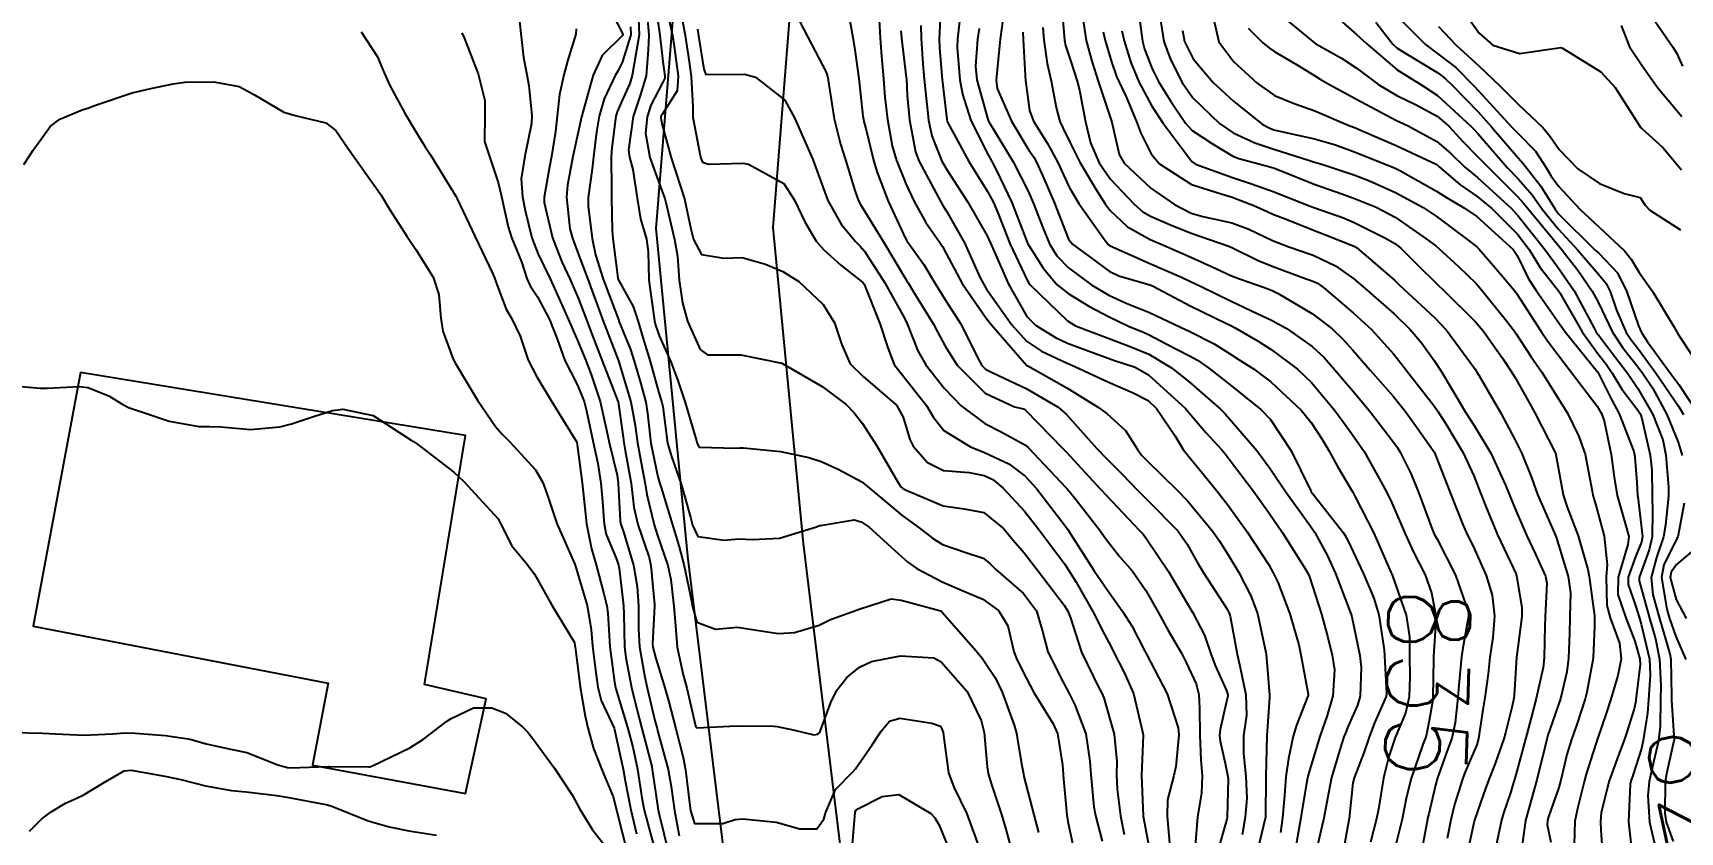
# Model space of a CAD drawing. Header units: metres. Extents: x 307586 to 320046, y 7427249 to 7434250.
# Drawn here: x 319508.8 to 319589.6, y 7427714 to 7427753.2 of the extents above; entities that cross this region are included whole.
import ezdxf
from ezdxf.enums import TextEntityAlignment as Align

# ---------------------------------------------------------------- set-up
doc = ezdxf.new("R2010")
doc.units = ezdxf.units.M
doc.header["$MEASUREMENT"] = 0
for name, color, linetype in [('Cotas', 45, 'Continuous'), ('Curvas de Nivel 1m', 11, 'Continuous'), ('Curvas de Nivel 5m', 15, 'Continuous'), ('Edificações', 30, 'Continuous'), ('Vias Secundárias', 230, 'Continuous')]:
    doc.layers.add(name, color=color, linetype=linetype)
doc.styles.add('Style-STANDARD', font='STANDARD.shx')

msp = doc.modelspace()

# ---------------------------------------------------------------- linework, layer by layer
at = {"layer": 'Curvas de Nivel 1m', "flags": 128}
for points, elevation in [([(319536.696, 7427755.14), (319537.694, 7427753.193), (319537.709, 7427753.145), (319537.71, 7427753.13), (319537.693, 7427753.093), (319536.703, 7427752.119), (319536.255, 7427751.144), (319536.12, 7427750.683), (319535.694, 7427749.149), (319535.687, 7427749.105), (319535.64, 7427748.877), (319535.327, 7427747.452), (319535.266, 7427747.154), (319535.002, 7427745.756), (319534.957, 7427745.156), (319535.116, 7427743.617), (319535.236, 7427743.153), (319535.56, 7427742.297), (319535.991, 7427741.146), (319536.251, 7427740.427), (319536.728, 7427739.138), (319537.503, 7427737.13), (319538.112, 7427735.12), (319538.318, 7427733.973), (319538.426, 7427733.115), (319538.665, 7427731.881), (319538.807, 7427731.109), (319538.89, 7427730.577), (319539.245, 7427729.102), (319539.398, 7427728.623), (319539.914, 7427727.095), (319540.061, 7427726.405), (319540.21, 7427725.091), (319540.296, 7427724.138), (319540.383, 7427723.09), (319540.669, 7427721.73), (319540.845, 7427721.085), (319541.284, 7427719.233), (319541.338, 7427719.134), (319543.285, 7427719.238), (319545.097, 7427719.22), (319545.285, 7427719.196), (319546.124, 7427719.017), (319547.08, 7427718.802), (319547.281, 7427718.82), (319547.37, 7427718.911), (319547.414, 7427718.999), (319547.913, 7427720.385), (319548.209, 7427720.991), (319548.697, 7427721.609), (319549.324, 7427722.112), (319549.912, 7427722.389), (319551.33, 7427722.668), (319552.966, 7427722.573), (319553.327, 7427722.371), (319554.596, 7427720.917), (319555.292, 7427719.502), (319555.427, 7427718.908), (319555.586, 7427717.225), (319555.636, 7427716.904), (319555.792, 7427716.365), (319556.282, 7427714.894), (319556.499, 7427714.164), (319556.843, 7427712.886)], 852), ([(319539.296, 7427754.693), (319539.533, 7427753.102), (319539.55, 7427752.96), (319539.68, 7427751.81), (319539.776, 7427751.099), (319539.769, 7427751.002), (319539.668, 7427750.797), (319539.092, 7427749.668), (319538.902, 7427749.111), (319538.827, 7427748.304), (319539.044, 7427747.109), (319539.6, 7427745.573), (319539.778, 7427745.098), (319539.845, 7427744.843), (319540.242, 7427743.093), (319540.389, 7427742.267), (319540.482, 7427741.091), (319540.641, 7427739.985), (319540.882, 7427739.086), (319541.509, 7427737.689), (319541.87, 7427737.438), (319543.507, 7427737.439), (319545.503, 7427737.03), (319547.486, 7427735.883), (319548.668, 7427734.992), (319549.062, 7427734.579), (319549.464, 7427734.06), (319550.169, 7427732.973), (319551.183, 7427731.215), (319551.352, 7427730.961), (319551.432, 7427730.884), (319551.601, 7427730.786), (319553.419, 7427730.032), (319554.457, 7427729.88), (319555.415, 7427729.692), (319556.397, 7427728.895), (319556.859, 7427728.35), (319557.391, 7427727.715), (319558.055, 7427726.873), (319559.357, 7427725.151), (319559.539, 7427724.858), (319559.669, 7427724.537), (319560.2, 7427722.851), (319561.053, 7427721.105), (319561.207, 7427720.841), (319561.309, 7427720.603), (319561.811, 7427718.832), (319561.931, 7427717.492), (319561.922, 7427716.83), (319561.955, 7427716.127), (319562.117, 7427714.827), (319562.303, 7427713.903)], 848), ([(319539.704, 7427755.109), (319540.143, 7427753.095), (319540.231, 7427752.551), (319540.419, 7427751.093), (319540.37, 7427750.385), (319539.645, 7427749.226), (319539.597, 7427749.148), (319539.581, 7427749.101), (319539.576, 7427749.035), (319539.639, 7427748.719), (319540.079, 7427747.095), (319540.311, 7427746.395), (319540.741, 7427745.089), (319541.055, 7427743.608), (319541.171, 7427743.084), (319541.566, 7427742.354), (319542.671, 7427742.17), (319543.564, 7427742.2), (319544.713, 7427741.886), (319545.558, 7427741.526), (319546.337, 7427741.022), (319547.536, 7427739.893), (319548.1, 7427739.001), (319548.445, 7427737.929), (319548.861, 7427736.99), (319549.494, 7427736.362), (319551.128, 7427734.963), (319551.467, 7427734.368), (319551.787, 7427733.286), (319551.946, 7427732.953), (319552.651, 7427732.147), (319553.441, 7427731.759), (319554.696, 7427731.662), (319555.439, 7427731.517), (319555.852, 7427731.318), (319556.371, 7427730.896), (319557.416, 7427729.76), (319558.119, 7427728.873), (319559.386, 7427727.159), (319559.589, 7427726.858), (319559.949, 7427726.28), (319560.769, 7427724.846), (319561.342, 7427723.72), (319561.639, 7427723.138), (319561.798, 7427722.833), (319562.321, 7427721.823), (319562.749, 7427720.818), (319563.212, 7427718.883), (319563.226, 7427718.811), (319563.23, 7427718.758), (319563.143, 7427716.812), (319563.233, 7427714.81), (319563.613, 7427712.806)], 847), ([(319545.776, 7427754.966), (319546.793, 7427753.019), (319547.676, 7427751.29), (319547.749, 7427751.084), (319547.763, 7427751.009), (319547.776, 7427750.904), (319548.079, 7427749.003), (319548.395, 7427747.763), (319548.625, 7427746.995), (319549.09, 7427745.498), (319549.262, 7427744.985), (319549.378, 7427744.771), (319549.588, 7427744.457), (319550.489, 7427742.971), (319551.555, 7427741.191), (319551.643, 7427741.048), (319551.702, 7427740.958), (319551.973, 7427740.527), (319552.95, 7427738.939), (319553.15, 7427738.566), (319553.512, 7427737.859), (319554.105, 7427736.924), (319555.483, 7427735.551), (319556.921, 7427734.888), (319557.365, 7427734.775), (319557.471, 7427734.709), (319559.28, 7427732.862), (319559.451, 7427732.681), (319561.132, 7427730.843), (319561.428, 7427730.525), (319563.058, 7427728.815), (319563.225, 7427728.636), (319563.399, 7427728.415), (319564.471, 7427726.799), (319565.361, 7427725.309), (319565.673, 7427724.785), (319566.24, 7427723.675), (319566.549, 7427722.772), (319566.76, 7427722.201), (319567.315, 7427720.964), (319567.382, 7427720.759), (319567.384, 7427720.687), (319567.307, 7427720.361), (319566.999, 7427719.053), (319566.98, 7427718.765), (319567.008, 7427718.492), (319567.269, 7427717.324), (319567.382, 7427716.759), (319567.391, 7427716.629), (319567.345, 7427714.759), (319567.329, 7427714.662), (319567.228, 7427714.315), (319566.795, 7427712.766)], 844), ([(319550.248, 7427754.434), (319550.328, 7427752.974), (319550.386, 7427752.273), (319550.503, 7427750.972), (319550.566, 7427750.065), (319550.685, 7427748.97), (319550.923, 7427747.674), (319551.126, 7427746.965), (319551.605, 7427745.787), (319551.999, 7427744.954), (319552.566, 7427743.929), (319553.261, 7427742.935), (319553.386, 7427742.747), (319553.568, 7427742.393), (319554.346, 7427740.922), (319555.528, 7427739.228), (319555.79, 7427738.907), (319557.503, 7427736.927), (319557.524, 7427736.911), (319557.566, 7427736.889), (319559.487, 7427735.816), (319561.037, 7427734.844), (319561.47, 7427734.536), (319562.356, 7427733.721), (319562.928, 7427732.818), (319563.152, 7427732.517), (319563.447, 7427732.22), (319564.902, 7427730.795), (319565.425, 7427730.256), (319566.643, 7427728.771), (319566.954, 7427728.322), (319567.392, 7427727.623), (319567.914, 7427726.755), (319568.509, 7427725.606), (319568.838, 7427724.745), (319569.248, 7427722.827), (319569.257, 7427722.741), (319569.325, 7427721.973), (319569.421, 7427720.739), (319569.418, 7427720.632), (319569.295, 7427718.74), (319569.276, 7427718.073), (319569.242, 7427716.762), (319569.244, 7427716.74), (319569.223, 7427714.75), (319568.836, 7427713.125)], 842), ([(319553.311, 7427754.538), (319553.23, 7427752.937), (319553.234, 7427752.482), (319553.367, 7427750.935), (319553.6, 7427748.974), (319553.607, 7427748.931), (319553.613, 7427748.901), (319553.642, 7427748.835), (319554.676, 7427746.919), (319555.601, 7427745.442), (319555.892, 7427744.907), (319556.098, 7427744.394), (319556.699, 7427742.899), (319557.555, 7427741.061), (319557.618, 7427740.953), (319557.674, 7427740.888), (319559.526, 7427739.095), (319559.907, 7427738.856), (319561.517, 7427738.244), (319562.548, 7427737.859), (319563.509, 7427737.458), (319564.62, 7427736.799), (319565.493, 7427736.101), (319567.017, 7427734.767), (319567.248, 7427734.541), (319567.468, 7427734.294), (319568.798, 7427732.747), (319569.444, 7427731.879), (319570.216, 7427730.732), (319571.408, 7427729.083), (319571.656, 7427728.716), (319572.264, 7427727.579), (319572.658, 7427726.701), (319573.356, 7427724.911), (319573.427, 7427724.689), (319573.458, 7427724.582), (319573.852, 7427722.685), (319573.915, 7427722.097), (319573.864, 7427720.684), (319573.744, 7427720.248), (319573.291, 7427719.224), (319573.129, 7427718.849), (319573.072, 7427718.693), (319572.974, 7427718.389), (319572.473, 7427716.702), (319572.276, 7427715.676), (319572.096, 7427714.707), (319571.749, 7427713.243)], 839), ([(319554.287, 7427754.344), (319554.125, 7427752.926), (319554.108, 7427752.507), (319554.237, 7427750.924), (319554.362, 7427750.223), (319554.771, 7427748.919), (319555.626, 7427747.239), (319555.814, 7427746.908), (319556.044, 7427746.479), (319556.787, 7427744.898), (319557.558, 7427742.905), (319557.565, 7427742.89), (319557.573, 7427742.872), (319558.344, 7427741.661), (319559.02, 7427740.868), (319559.547, 7427740.432), (319560.572, 7427739.815), (319561.53, 7427739.31), (319562.54, 7427738.825), (319563.243, 7427738.537), (319563.519, 7427738.408), (319564.353, 7427737.963), (319565.509, 7427737.378), (319565.893, 7427737.173), (319566.45, 7427736.776), (319567.491, 7427735.957), (319568.995, 7427734.745), (319569.468, 7427734.254), (319570.489, 7427732.73), (319571.434, 7427730.797), (319571.459, 7427730.746), (319571.472, 7427730.719), (319571.621, 7427730.526), (319573.055, 7427728.695), (319573.188, 7427728.481), (319573.397, 7427728.052), (319574.035, 7427726.683), (319574.549, 7427725.494), (319574.795, 7427724.676), (319575.041, 7427722.967), (319575.069, 7427722.673), (319575.171, 7427720.815), (319575.146, 7427720.672), (319574.579, 7427719.391), (319574.306, 7427718.68), (319574.046, 7427717.911), (319573.57, 7427716.687), (319573.509, 7427716.438), (319573.332, 7427714.689), (319573.319, 7427714.602), (319573.228, 7427714.174), (319572.968, 7427712.694)], 838), ([(319559.236, 7427754.395), (319559.376, 7427752.865), (319559.424, 7427752.598), (319559.682, 7427751.813), (319559.994, 7427750.857), (319560.116, 7427750.405), (319560.402, 7427748.852), (319560.655, 7427747.827), (319561.076, 7427746.845), (319561.611, 7427746.067), (319562.785, 7427744.822), (319563.215, 7427744.441), (319563.587, 7427744.227), (319564.577, 7427743.806), (319565.579, 7427743.399), (319567.379, 7427742.772), (319567.572, 7427742.691), (319568.871, 7427742.056), (319569.563, 7427741.774), (319571.052, 7427741.231), (319571.556, 7427741.046), (319571.778, 7427740.939), (319572.083, 7427740.712), (319573.535, 7427739.491), (319574.424, 7427738.681), (319575.511, 7427737.483), (319575.868, 7427737.026), (319576.142, 7427736.66), (319577.477, 7427734.944), (319577.695, 7427734.638), (319578.109, 7427733.991), (319578.919, 7427732.625), (319579.442, 7427731.502), (319579.794, 7427730.616), (319580.037, 7427730.001), (319580.609, 7427728.608), (319581.386, 7427726.945), (319581.499, 7427726.713), (319581.541, 7427726.598), (319581.801, 7427725.035), (319581.797, 7427724.593), (319581.566, 7427722.827), (319581.546, 7427722.597), (319581.432, 7427720.716), (319581.413, 7427720.598), (319581.392, 7427720.519), (319581.306, 7427720.141), (319580.999, 7427718.891), (319580.919, 7427718.604), (319580.49, 7427717.388), (319580.183, 7427716.611), (319579.929, 7427715.937), (319579.483, 7427714.617), (319579.43, 7427714.419), (319579.221, 7427713.418)], 833), ([(319560.198, 7427754.365), (319560.437, 7427752.853), (319560.705, 7427751.827), (319561.026, 7427750.846), (319561.645, 7427748.996), (319561.689, 7427748.839), (319562.054, 7427747.26), (319562.3, 7427746.83), (319563.605, 7427745.613), (319564.76, 7427744.798), (319565.589, 7427744.387), (319566.158, 7427744.214), (319567.584, 7427743.905), (319568.412, 7427743.588), (319569.576, 7427743.035), (319570.372, 7427742.732), (319571.569, 7427742.312), (319572.657, 7427741.796), (319573.558, 7427741.152), (319574.109, 7427740.684), (319575.535, 7427739.448), (319576.344, 7427738.658), (319576.879, 7427738.013), (319577.508, 7427737.146), (319577.846, 7427736.637), (319578.347, 7427735.775), (319579.041, 7427734.624), (319579.466, 7427733.971), (319580.277, 7427732.612), (319581, 7427731.042), (319581.174, 7427730.603), (319581.424, 7427729.988), (319582.035, 7427728.591), (319582.473, 7427727.663), (319582.968, 7427726.576), (319583.03, 7427726.228), (319582.945, 7427724.576), (319582.923, 7427724.143), (319582.898, 7427722.577), (319582.852, 7427722.101), (319582.511, 7427720.582), (319582.258, 7427719.626), (319581.988, 7427718.589), (319581.503, 7427716.834), (319581.44, 7427716.597), (319581.399, 7427716.46), (319581.254, 7427715.996), (319580.895, 7427714.947), (319580.795, 7427714.604), (319580.519, 7427713.308)], 832), ([(319563.962, 7427754.556), (319564.246, 7427752.804), (319564.564, 7427751.921), (319565.138, 7427750.795), (319565.662, 7427750.043), (319566.976, 7427748.777), (319567.638, 7427748.325), (319568.71, 7427747.83), (319569.631, 7427747.518), (319571.389, 7427746.958), (319571.625, 7427746.888), (319571.759, 7427746.852), (319572.189, 7427746.712), (319573.616, 7427746.237), (319574.324, 7427745.971), (319575.604, 7427745.399), (319576.965, 7427744.656), (319577.597, 7427744.236), (319579.099, 7427743.108), (319579.575, 7427742.745), (319579.705, 7427742.619), (319580.627, 7427741.544), (319581.422, 7427740.601), (319581.55, 7427740.425), (319582.744, 7427738.582), (319583.058, 7427738.117), (319583.512, 7427737.507), (319584.243, 7427736.563), (319585.487, 7427734.909), (319585.627, 7427734.69), (319585.701, 7427734.547), (319585.833, 7427734.189), (319586.187, 7427732.539), (319586.332, 7427731.427), (319586.479, 7427730.534), (319586.901, 7427729.037), (319587.05, 7427728.525), (319586.997, 7427728.124), (319586.531, 7427726.533), (319586.516, 7427725.674), (319586.908, 7427724.527), (319587.346, 7427723.392), (319587.582, 7427722.518), (319587.6, 7427722.248), (319587.396, 7427720.519), (319587.388, 7427720.444), (319587.306, 7427720.07), (319586.932, 7427718.881), (319586.811, 7427718.527), (319586.537, 7427717.792), (319586.088, 7427716.538), (319585.694, 7427714.99), (319585.659, 7427714.544), (319585.681, 7427714.098), (319585.796, 7427712.541)], 828), ([(319578.702, 7427754.635), (319579.702, 7427753.203), (319580.375, 7427752.613), (319581.689, 7427752.208), (319583.608, 7427752.487), (319583.692, 7427752.503), (319583.795, 7427752.465), (319585.68, 7427751.305), (319586.382, 7427750.543), (319587.644, 7427748.571), (319587.677, 7427748.529), (319588.713, 7427747.594), (319589.623, 7427746.5)], 819), ([(319532.618, 7427754.102), (319532.717, 7427753.185), (319532.847, 7427752.01), (319533.003, 7427751.18), (319533.102, 7427750.623), (319533.257, 7427749.176), (319533.233, 7427748.77), (319532.899, 7427747.181), (319532.727, 7427746.062), (319532.792, 7427745.182), (319532.919, 7427744.513), (319533.243, 7427743.175), (319533.561, 7427742.373), (319534.149, 7427741.164), (319534.658, 7427740.033), (319535.05, 7427739.155), (319535.512, 7427738.1), (319535.904, 7427737.146), (319536.162, 7427736.474), (319536.596, 7427735.139), (319536.921, 7427733.672), (319537.037, 7427733.134), (319537.429, 7427731.536), (319537.49, 7427731.129), (319537.58, 7427729.293), (319537.611, 7427729.118), (319537.721, 7427728.795), (319538.234, 7427727.111), (319538.414, 7427726.063), (319538.473, 7427725.109), (319538.474, 7427723.976), (319538.527, 7427723.108), (319538.794, 7427721.622), (319538.909, 7427721.104), (319539.287, 7427719.496), (319539.393, 7427719.099), (319539.435, 7427718.945), (319539.931, 7427717.093), (319540.078, 7427716.264), (319540.241, 7427715.09), (319540.469, 7427713.838)], 854), ([(319538.887, 7427754.295), (319538.989, 7427753.111), (319538.957, 7427752.382), (319538.851, 7427751.112), (319538.578, 7427750.198), (319538.22, 7427749.121), (319537.994, 7427747.492), (319538.039, 7427747.124), (319538.206, 7427746.529), (319538.419, 7427745.118), (319538.571, 7427744.104), (319538.868, 7427743.111), (319538.96, 7427742.505), (319538.982, 7427741.109), (319539.05, 7427740.612), (319539.262, 7427739.104), (319539.309, 7427738.892), (319539.515, 7427738.334), (319540.063, 7427737.094), (319540.412, 7427736.168), (319540.772, 7427735.087), (319541.327, 7427733.209), (319541.359, 7427733.081), (319541.45, 7427732.899), (319543.253, 7427732.856), (319543.451, 7427732.868), (319543.633, 7427732.867), (319545.45, 7427732.689), (319546.827, 7427732.396), (319547.445, 7427732.194), (319548.271, 7427731.821), (319549.435, 7427731.204), (319549.719, 7427730.977), (319551.412, 7427729.552), (319552.24, 7427728.947), (319552.903, 7427728.442), (319553.395, 7427728.123), (319554.581, 7427727.728), (319555.388, 7427727.462), (319555.689, 7427727.208), (319556.005, 7427726.901), (319557.366, 7427725.733), (319557.998, 7427724.874), (319558.285, 7427723.929), (319558.553, 7427722.868), (319559.318, 7427721.338), (319559.591, 7427720.857), (319559.885, 7427720.273), (319560.418, 7427718.849), (319560.613, 7427717.503), (319560.657, 7427716.846), (319560.816, 7427715.268), (319560.89, 7427714.843), (319561.22, 7427713.574)], 849), ([(319540.56, 7427754.235), (319540.772, 7427753.089), (319540.962, 7427751.806), (319541.056, 7427751.086), (319541.148, 7427749.587), (319541.148, 7427749.085), (319541.499, 7427747.207), (319541.535, 7427747.081), (319541.62, 7427746.879), (319541.906, 7427746.788), (319543.62, 7427746.833), (319543.876, 7427746.79), (319545.605, 7427745.84), (319546.125, 7427745.025), (319546.642, 7427743.959), (319547.196, 7427743.014), (319547.569, 7427742.575), (319548.398, 7427741.834), (319549.488, 7427740.981), (319549.552, 7427740.889), (319550.314, 7427738.972), (319550.704, 7427737.775), (319551.019, 7427736.965), (319551.494, 7427736.35), (319552.599, 7427734.943), (319552.927, 7427734.398), (319553.461, 7427733.713), (319554.758, 7427732.917), (319555.45, 7427732.643), (319556.637, 7427732.084), (319557.439, 7427731.477), (319557.993, 7427730.874), (319559.406, 7427729.038), (319559.53, 7427728.859), (319559.78, 7427728.475), (319560.832, 7427726.846), (319561.371, 7427726.051), (319562.241, 7427724.827), (319562.667, 7427724.141), (319563.333, 7427722.868), (319563.354, 7427722.831), (319563.367, 7427722.81), (319563.415, 7427722.726), (319564.407, 7427720.799), (319564.945, 7427719.137), (319564.972, 7427718.793), (319564.824, 7427717.238), (319564.727, 7427716.795), (319564.431, 7427715.612), (319564.4, 7427714.798), (319564.527, 7427713.489)], 846), ([(319548.792, 7427754.082), (319548.987, 7427752.991), (319549.085, 7427752.387), (319549.294, 7427750.986), (319549.488, 7427749.14), (319549.515, 7427748.982), (319549.538, 7427748.877), (319549.638, 7427748.474), (319550.001, 7427746.976), (319550.174, 7427746.415), (319550.731, 7427744.969), (319551.575, 7427743.141), (319551.639, 7427743.024), (319551.683, 7427742.958), (319552.474, 7427741.858), (319553.025, 7427740.938), (319553.541, 7427740.115), (319554.297, 7427738.922), (319555.086, 7427737.336), (319555.316, 7427736.912), (319555.5, 7427736.722), (319555.853, 7427736.55), (319557.486, 7427735.787), (319559.055, 7427734.864), (319559.469, 7427734.512), (319560.961, 7427732.845), (319561.448, 7427732.334), (319562.197, 7427731.585), (319562.928, 7427730.818), (319563.425, 7427730.313), (319564.927, 7427728.795), (319565.396, 7427728.143), (319565.871, 7427727.266), (319566.168, 7427726.778), (319567.356, 7427724.959), (319567.455, 7427724.759), (319567.498, 7427724.612), (319567.835, 7427722.755), (319567.979, 7427722.101), (319568.272, 7427720.75), (319568.295, 7427719.753), (319568.153, 7427718.751), (319568.144, 7427717.882), (319568.259, 7427716.75), (319568.307, 7427715.689), (319568.239, 7427714.75), (319568.078, 7427713.898)], 843), ([(319556.392, 7427754.217), (319556.22, 7427752.905), (319556.165, 7427752.429), (319556.013, 7427750.907), (319556.073, 7427750.5), (319556.775, 7427748.899), (319557.629, 7427747.477), (319557.867, 7427747.128), (319557.998, 7427746.884), (319558.306, 7427746.186), (319558.875, 7427744.871), (319559.078, 7427744.358), (319559.575, 7427743.107), (319559.76, 7427742.858), (319561.56, 7427741.541), (319562.036, 7427741.312), (319563.553, 7427740.862), (319563.69, 7427740.809), (319565.539, 7427739.841), (319567.342, 7427738.956), (319567.524, 7427738.869), (319567.716, 7427738.767), (319568.87, 7427738.1), (319569.512, 7427737.687), (319570.796, 7427736.727), (319571.493, 7427736.069), (319572.635, 7427734.703), (319572.989, 7427734.218), (319573.462, 7427733.558), (319574.064, 7427732.684), (319574.89, 7427731.224), (319575.18, 7427730.673), (319575.425, 7427730.172), (319576.075, 7427728.66), (319576.493, 7427727.752), (319577.055, 7427726.645), (319577.37, 7427725.758), (319577.582, 7427724.638), (319577.589, 7427724.399), (319577.466, 7427722.639), (319577.464, 7427722.507), (319577.441, 7427720.639), (319577.434, 7427720.516), (319577.3, 7427719.755), (319577.117, 7427718.811), (319577.069, 7427718.643), (319576.95, 7427718.315), (319576.379, 7427716.653), (319576.149, 7427715.757), (319575.924, 7427714.66), (319575.503, 7427712.953)], 836), ([(319563.017, 7427754.132), (319563.201, 7427752.817), (319563.301, 7427752.428), (319563.679, 7427751.46), (319564.004, 7427750.807), (319564.569, 7427749.892), (319565.31, 7427748.793), (319565.639, 7427748.433), (319566.637, 7427747.775), (319567.627, 7427747.179), (319567.916, 7427747.056), (319569.082, 7427746.748), (319569.621, 7427746.595), (319569.842, 7427746.515), (319571.609, 7427745.805), (319572.981, 7427745.321), (319573.599, 7427745.106), (319574.652, 7427744.679), (319575.588, 7427744.176), (319577.116, 7427743.116), (319577.575, 7427742.779), (319577.735, 7427742.648), (319578.696, 7427741.761), (319579.556, 7427740.927), (319579.83, 7427740.617), (319581.043, 7427739.092), (319581.427, 7427738.601), (319581.522, 7427738.463), (319582.252, 7427737.33), (319582.78, 7427736.581), (319583.063, 7427736.141), (319583.492, 7427735.454), (319584.033, 7427734.564), (319584.603, 7427733.422), (319584.904, 7427732.555), (319585.244, 7427730.743), (319585.284, 7427730.551), (319585.426, 7427730.066), (319585.836, 7427728.543), (319585.978, 7427727.13), (319585.935, 7427726.542), (319585.969, 7427725.141), (319586.138, 7427724.538), (319586.589, 7427723.286), (319586.667, 7427722.53), (319586.503, 7427721.71), (319586.172, 7427720.537), (319585.96, 7427719.883), (319585.495, 7427718.547), (319585.276, 7427717.901), (319584.952, 7427716.867), (319584.871, 7427716.554), (319584.551, 7427715.255), (319584.4, 7427714.558), (319584.36, 7427713.42)], 829), ([(319566.711, 7427753.772), (319566.947, 7427752.777), (319567.683, 7427751.795), (319568.221, 7427751.305), (319568.819, 7427750.753), (319569.664, 7427750.145), (319570.632, 7427749.757), (319571.653, 7427749.406), (319573.283, 7427748.695), (319573.545, 7427748.595), (319573.642, 7427748.557), (319573.856, 7427748.472), (319575.633, 7427747.701), (319577.394, 7427746.883), (319577.624, 7427746.761), (319577.686, 7427746.711), (319577.748, 7427746.648), (319578.767, 7427745.786), (319579.609, 7427745.194), (319580.325, 7427744.613), (319581.584, 7427743.346), (319582.159, 7427742.591), (319582.701, 7427741.72), (319583.554, 7427740.631), (319583.599, 7427740.57), (319583.657, 7427740.464), (319584.751, 7427738.558), (319585.512, 7427737.505), (319585.935, 7427736.972), (319586.229, 7427736.539), (319586.712, 7427735.749), (319587.485, 7427734.722), (319587.613, 7427734.519), (319587.693, 7427734.305), (319588.092, 7427732.514), (319588.182, 7427731.776), (319588.198, 7427730.512), (319588.206, 7427729.727), (319588.195, 7427728.512), (319588.041, 7427727.869), (319587.549, 7427726.518), (319587.548, 7427726.352), (319588.063, 7427724.513), (319588.353, 7427723.505), (319588.558, 7427722.508), (319588.612, 7427721.215), (319588.597, 7427720.507), (319588.584, 7427719.216), (319588.506, 7427718.508), (319588.267, 7427717.516), (319588.05, 7427716.512), (319587.973, 7427715.796), (319588.053, 7427714.512), (319588.329, 7427713.406)], 826), ([(319569.709, 7427754.321), (319571.65, 7427752.72), (319571.693, 7427752.69), (319572.963, 7427751.978), (319573.681, 7427751.501), (319574.788, 7427750.679), (319575.665, 7427750.146), (319576.62, 7427749.699), (319577.65, 7427749.132), (319578.214, 7427748.641), (319578.906, 7427747.901), (319579.628, 7427747.159), (319580.166, 7427746.615), (319581.609, 7427745.188), (319581.885, 7427744.875), (319582.104, 7427744.592), (319583.577, 7427742.817), (319583.78, 7427742.568), (319584.544, 7427741.579), (319585.256, 7427740.553), (319585.545, 7427740.016), (319586.247, 7427738.539), (319586.754, 7427737.77), (319587.506, 7427736.83), (319587.737, 7427736.518), (319588.201, 7427735.808), (319588.919, 7427734.506), (319589.463, 7427733.155), (319589.668, 7427732.498)], 824), ([(319572.869, 7427753.867), (319573.697, 7427753.144), (319574.191, 7427752.685), (319575.68, 7427751.408), (319576.901, 7427750.658), (319577.665, 7427750.15), (319579.323, 7427748.625), (319579.481, 7427748.462), (319579.64, 7427748.287), (319581.091, 7427746.605), (319581.617, 7427746.058), (319582.304, 7427745.283), (319582.803, 7427744.582), (319583.589, 7427743.611), (319584.542, 7427742.56), (319585.561, 7427741.39), (319585.936, 7427740.924), (319586.134, 7427740.541), (319586.445, 7427739.63), (319586.923, 7427738.529), (319587.156, 7427738.162), (319587.515, 7427737.708), (319588.395, 7427736.511), (319589.487, 7427734.909), (319589.733, 7427734.498)], 823), ([(319574.636, 7427753.749), (319575.468, 7427752.672), (319575.691, 7427752.469), (319576.189, 7427752.164), (319577.679, 7427751.262), (319578.028, 7427750.996), (319578.398, 7427750.639), (319579.654, 7427749.341), (319580.316, 7427748.613), (319581.628, 7427747.097), (319581.854, 7427746.825), (319582.049, 7427746.594), (319582.739, 7427745.708), (319583.434, 7427744.573), (319583.6, 7427744.349), (319585.421, 7427742.552), (319585.572, 7427742.411), (319586.485, 7427741.459), (319586.957, 7427740.529), (319587.528, 7427738.847), (319587.667, 7427738.519), (319587.965, 7427738.068), (319589.105, 7427736.504), (319589.498, 7427735.981), (319590.477, 7427734.49)], 822), ([(319575.713, 7427754.01), (319577.079, 7427752.656), (319577.688, 7427752.2), (319578.567, 7427751.522), (319579.452, 7427750.623), (319579.669, 7427750.385), (319581.304, 7427748.603), (319581.64, 7427748.274), (319582.467, 7427747.423), (319583.01, 7427746.579), (319583.24, 7427746.197), (319583.614, 7427745.682), (319584.667, 7427744.559), (319585.59, 7427743.693), (319586.828, 7427742.531), (319587.159, 7427742.116), (319587.562, 7427741.464), (319588.223, 7427740.513), (319589.327, 7427738.701), (319589.439, 7427738.501), (319589.522, 7427738.371), (319590.752, 7427736.488)], 821), ([(319586.672, 7427753.577), (319587.087, 7427752.536), (319587.684, 7427751.631), (319588.146, 7427750.991), (319588.472, 7427750.518), (319589.652, 7427749.127)], 818), ([(319588.096, 7427754.145), (319589.227, 7427752.507), (319589.396, 7427752.21), (319589.684, 7427751.586)], 817), ([(319524.877, 7427753.278), (319525.675, 7427752.05), (319526.014, 7427751.266), (319526.281, 7427750.639), (319527.036, 7427749.256), (319527.633, 7427748.262), (319528.019, 7427747.636), (319528.273, 7427747.24), (319529.398, 7427745.421), (319529.519, 7427745.221), (319529.546, 7427745.174), (319529.592, 7427745.079), (319530.469, 7427743.211), (319531.315, 7427741.434), (319531.425, 7427741.201), (319531.54, 7427740.884), (319531.998, 7427739.664), (319532.27, 7427739.189), (319532.68, 7427738.348), (319533.077, 7427737.176), (319533.491, 7427736.355), (319534.215, 7427735.163), (319535.453, 7427733.15), (319535.711, 7427731.147), (319535.882, 7427729.62), (319535.934, 7427729.142), (319536.174, 7427727.922), (319536.399, 7427727.135), (319536.786, 7427725.704), (319536.925, 7427725.126), (319536.979, 7427724.755), (319537.071, 7427723.124), (319537.307, 7427721.38), (319537.351, 7427721.12), (319537.37, 7427721.052), (319537.957, 7427719.113), (319538.201, 7427718.184), (319538.425, 7427717.108), (319538.647, 7427715.701), (319538.762, 7427715.105), (319539.216, 7427713.406)], 856), ([(319535.431, 7427753.417), (319535.401, 7427753.153), (319534.991, 7427751.839), (319534.817, 7427751.158), (319534.614, 7427750.2), (319534.498, 7427749.161), (319534.413, 7427748.384), (319534.212, 7427747.164), (319534.122, 7427746.658), (319533.855, 7427745.167), (319533.858, 7427744.899), (319534.262, 7427743.163), (319534.719, 7427741.995), (319535.119, 7427741.154), (319535.533, 7427740.176), (319535.923, 7427739.146), (319536.174, 7427738.486), (319536.703, 7427737.138), (319537.473, 7427735.162), (319537.483, 7427735.13), (319537.722, 7427733.392), (319537.76, 7427733.125), (319537.833, 7427732.738), (319538.114, 7427731.12), (319538.259, 7427729.959), (319538.441, 7427729.11), (319539.001, 7427727.49), (319539.093, 7427727.103), (319539.263, 7427725.193), (319539.26, 7427725.101), (319539.175, 7427723.261), (319539.187, 7427723.101), (319539.324, 7427722.531), (319539.775, 7427721.095), (319539.969, 7427720.42), (319540.319, 7427719.09), (319540.676, 7427717.679), (319540.79, 7427717.085), (319540.996, 7427715.322), (319541.03, 7427715.082), (319541.227, 7427714.452), (319542.612, 7427714.445), (319543.229, 7427714.639), (319543.596, 7427714.68), (319545.228, 7427714.508), (319546.389, 7427714.177), (319547.225, 7427714.188), (319547.563, 7427714.663), (319547.661, 7427714.996), (319548.134, 7427716.107), (319548.986, 7427716.983), (319549.122, 7427717.124), (319549.267, 7427717.345), (319549.942, 7427718.308), (319550.377, 7427718.969), (319550.786, 7427719.47), (319551.293, 7427719.605), (319552.861, 7427719.365), (319553.287, 7427719.222), (319553.419, 7427718.929), (319553.445, 7427718.765), (319553.682, 7427716.926), (319553.953, 7427716.222), (319554.586, 7427714.916), (319555.216, 7427713.175)], 853), ([(319538.093, 7427753.521), (319538.099, 7427753.124), (319537.679, 7427751.77), (319537.46, 7427751.347), (319537.335, 7427751.133), (319536.801, 7427749.989), (319536.55, 7427749.141), (319536.42, 7427748.358), (319536.266, 7427747.144), (319536.203, 7427746.555), (319536.008, 7427745.146), (319536.005, 7427744.73), (319536.208, 7427743.144), (319536.37, 7427742.332), (319536.752, 7427741.138), (319537.494, 7427739.159), (319537.509, 7427739.13), (319537.522, 7427739.087), (319538.087, 7427737.7), (319538.274, 7427737.118), (319538.59, 7427736.01), (319538.844, 7427735.109), (319538.929, 7427734.57), (319539.085, 7427733.106), (319539.428, 7427731.444), (319539.535, 7427731.099), (319539.589, 7427730.931), (319540.143, 7427729.093), (319540.471, 7427728.01), (319540.728, 7427727.087), (319541.078, 7427725.362), (319541.124, 7427725.082), (319541.345, 7427724.319), (319542.257, 7427723.981), (319543.343, 7427724.079), (319544.479, 7427723.902), (319545.34, 7427723.767), (319546.132, 7427723.81), (319547.345, 7427724.173), (319547.898, 7427724.444), (319549.353, 7427724.98), (319550.866, 7427725.459), (319551.359, 7427725.397), (319553.059, 7427724.934), (319553.295, 7427724.873), (319553.352, 7427724.833), (319555.046, 7427722.913), (319555.329, 7427722.559), (319555.99, 7427721.57), (319556.308, 7427720.895), (319556.906, 7427719.268), (319557.015, 7427718.884), (319557.056, 7427718.659), (319557.268, 7427717.38), (319557.357, 7427716.879), (319557.386, 7427716.753), (319557.869, 7427714.874), (319558.096, 7427713.999)], 851), ([(319551.344, 7427753.316), (319551.379, 7427752.963), (319551.608, 7427751.026), (319551.617, 7427750.961), (319551.661, 7427750.147), (319551.769, 7427748.958), (319552.059, 7427747.385), (319552.221, 7427746.951), (319552.966, 7427745.576), (319553.306, 7427744.934), (319553.408, 7427744.75), (319553.588, 7427744.474), (319554.472, 7427742.921), (319555.228, 7427741.242), (319555.393, 7427740.912), (319555.549, 7427740.659), (319556.797, 7427738.897), (319557.515, 7427738.108), (319558.241, 7427737.61), (319559.505, 7427737.025), (319559.876, 7427736.856), (319561.492, 7427736.1), (319562.732, 7427735.574), (319563.479, 7427735.188), (319563.888, 7427734.806), (319564.789, 7427733.468), (319565.198, 7427732.793), (319565.45, 7427732.457), (319566.21, 7427731.548), (319566.842, 7427730.769), (319567.422, 7427730.031), (319568.334, 7427728.751), (319569.387, 7427727.134), (319569.609, 7427726.738), (319569.827, 7427726.285), (319570.429, 7427724.729), (319570.859, 7427723.203), (319570.958, 7427722.724), (319571.314, 7427720.794), (319571.324, 7427720.731), (319571.312, 7427720.683), (319570.744, 7427719.272), (319570.592, 7427718.727), (319570.361, 7427717.64), (319570.233, 7427716.73), (319570.155, 7427715.825), (319570.064, 7427714.732), (319569.959, 7427713.999)], 841), ([(319555.183, 7427753.43), (319555.108, 7427752.916), (319555.002, 7427751.595), (319555.073, 7427750.916), (319555.629, 7427748.924), (319555.643, 7427748.894), (319556.849, 7427746.898), (319557.601, 7427745.427), (319557.832, 7427744.886), (319558.321, 7427743.62), (319558.635, 7427742.874), (319558.99, 7427742.291), (319559.561, 7427741.702), (319560.709, 7427740.848), (319561.546, 7427740.356), (319562.397, 7427739.97), (319563.533, 7427739.515), (319565.068, 7427738.795), (319565.521, 7427738.575), (319566.706, 7427737.969), (319567.51, 7427737.464), (319567.94, 7427737.189), (319568.642, 7427736.749), (319569.493, 7427736.107), (319570.976, 7427734.725), (319571.467, 7427734.114), (319572.017, 7427733.27), (319572.351, 7427732.707), (319572.739, 7427731.994), (319573.434, 7427730.826), (319573.516, 7427730.689), (319573.614, 7427730.505), (319574.549, 7427728.679), (319575.384, 7427726.777), (319575.416, 7427726.702), (319575.43, 7427726.669), (319575.46, 7427726.591), (319576.135, 7427724.658), (319576.292, 7427723.605), (319576.296, 7427722.656), (319576.305, 7427721.638), (319576.276, 7427720.656), (319576.098, 7427719.861), (319575.591, 7427718.665), (319575.274, 7427717.735), (319575.059, 7427716.878), (319575.013, 7427716.673), (319574.766, 7427715.149), (319574.673, 7427714.676), (319574.376, 7427713.524)], 837), ([(319558.311, 7427753.493), (319558.353, 7427752.88), (319558.523, 7427751.719), (319558.712, 7427750.874), (319558.969, 7427749.554), (319559.144, 7427748.867), (319559.303, 7427748.529), (319559.633, 7427747.867), (319560.133, 7427746.855), (319560.938, 7427745.511), (319561.364, 7427744.842), (319561.59, 7427744.526), (319562.46, 7427743.705), (319563.576, 7427743.082), (319564.234, 7427742.803), (319565.567, 7427742.226), (319566.577, 7427741.766), (319567.558, 7427741.314), (319567.95, 7427741.157), (319569.131, 7427740.746), (319569.551, 7427740.581), (319569.853, 7427740.432), (319571.534, 7427739.443), (319572.499, 7427738.705), (319573.02, 7427738.2), (319573.513, 7427737.653), (319574.364, 7427736.681), (319575.484, 7427735.403), (319576.078, 7427734.661), (319576.664, 7427733.851), (319577.454, 7427732.744), (319577.519, 7427732.639), (319577.573, 7427732.517), (319578.306, 7427730.631), (319578.898, 7427729.138), (319579.123, 7427728.623), (319579.398, 7427728.081), (319580.055, 7427726.613), (319580.34, 7427725.638), (319580.461, 7427724.609), (319580.382, 7427723.57), (319580.238, 7427722.611), (319580.142, 7427721.794), (319579.986, 7427720.613), (319579.891, 7427720.027), (319579.682, 7427718.616), (319579.592, 7427718.304), (319579.272, 7427717.559), (319578.987, 7427716.901), (319578.886, 7427716.624), (319578.496, 7427715.375), (319578.315, 7427714.629), (319578.138, 7427713.717)], 834), ([(319561.269, 7427753.273), (319561.361, 7427752.843), (319561.683, 7427751.799), (319561.923, 7427751.084), (319562.033, 7427750.835), (319562.401, 7427750.089), (319562.927, 7427748.821), (319563.123, 7427748.303), (319563.628, 7427747.288), (319564.033, 7427746.806), (319565.608, 7427745.782), (319567.057, 7427745.32), (319567.599, 7427745.164), (319568.659, 7427744.754), (319569.307, 7427744.461), (319569.589, 7427744.334), (319570.24, 7427744.08), (319571.581, 7427743.543), (319572.178, 7427743.31), (319573.574, 7427742.764), (319573.7, 7427742.689), (319575.557, 7427741.09), (319575.771, 7427740.884), (319576.002, 7427740.663), (319577.532, 7427739.241), (319578.098, 7427738.634), (319579.504, 7427736.721), (319579.569, 7427736.619), (319579.688, 7427736.431), (319580.748, 7427734.607), (319581.463, 7427733.287), (319581.807, 7427732.595), (319582.275, 7427731.421), (319582.576, 7427730.583), (319583.405, 7427728.69), (319583.457, 7427728.569), (319583.487, 7427728.484), (319584.066, 7427726.563), (319584.185, 7427725.752), (319584.161, 7427724.562), (319584.135, 7427723.778), (319584.094, 7427722.562), (319584, 7427721.89), (319583.69, 7427720.566), (319583.601, 7427720.275), (319583.296, 7427719.429), (319583.082, 7427718.777), (319583.023, 7427718.574), (319582.942, 7427718.238), (319582.536, 7427716.581), (319582.25, 7427715.583), (319581.988, 7427714.589), (319581.787, 7427713.16)], 831), ([(319565.164, 7427753.33), (319565.251, 7427752.794), (319565.684, 7427751.942), (319566.671, 7427750.78), (319567.659, 7427749.868), (319569.06, 7427748.749), (319569.442, 7427748.544), (319569.64, 7427748.472), (319569.996, 7427748.379), (319571.636, 7427748.017), (319572.655, 7427747.727), (319573.63, 7427747.376), (319575.398, 7427746.672), (319575.621, 7427746.572), (319575.812, 7427746.477), (319577.611, 7427745.454), (319578.112, 7427745.146), (319578.994, 7427744.629), (319579.597, 7427744.213), (319581.368, 7427742.602), (319581.57, 7427742.296), (319582.132, 7427741.164), (319582.499, 7427740.586), (319583.531, 7427739.122), (319583.925, 7427738.566), (319585.503, 7427736.595), (319585.524, 7427736.571), (319585.536, 7427736.55), (319586.197, 7427735.246), (319586.57, 7427734.534), (319587.285, 7427732.693), (319587.327, 7427732.522), (319587.342, 7427732.412), (319587.439, 7427731.17), (319587.475, 7427730.52), (319587.482, 7427730.469), (319587.715, 7427728.517), (319587.669, 7427728.249), (319587.394, 7427727.579), (319587.021, 7427726.525), (319587.017, 7427726.163), (319587.369, 7427725.14), (319587.573, 7427724.518), (319587.651, 7427724.224), (319588.053, 7427722.513), (319588.098, 7427721.74), (319588.014, 7427720.513), (319587.963, 7427719.853), (319587.758, 7427718.515), (319587.663, 7427718.132), (319587.266, 7427716.853), (319587.148, 7427716.522), (319587.116, 7427716.376), (319587.028, 7427714.523), (319587.219, 7427712.925)], 827), ([(319508.332, 7427746.759), (319508.797, 7427747.472), (319509.635, 7427748.626), (319510.099, 7427748.995), (319511.205, 7427749.444), (319511.532, 7427749.553), (319511.644, 7427749.593), (319511.894, 7427749.685), (319513.652, 7427750.288), (319514.56, 7427750.495), (319515.656, 7427750.718), (319516.236, 7427750.805), (319517.657, 7427750.822), (319518.898, 7427750.594), (319519.651, 7427750.189), (319521.088, 7427749.326), (319521.641, 7427749.167), (319523.15, 7427748.809), (319523.634, 7427748.438), (319524.43, 7427747.282), (319525.599, 7427745.645), (319525.853, 7427745.267), (319526.275, 7427744.574), (319527.122, 7427743.255), (319527.563, 7427742.601), (319528.405, 7427741.237), (319528.689, 7427740.387), (319528.792, 7427739.231), (319528.887, 7427738.6), (319529.387, 7427737.222), (319529.5, 7427737.008), (319530.581, 7427735.209), (319531.46, 7427733.917), (319531.801, 7427733.54), (319532.162, 7427733.189), (319533.432, 7427731.785), (319533.791, 7427731.166), (319533.996, 7427730.586), (319534.472, 7427729.159), (319535.337, 7427727.196), (319535.363, 7427727.15), (319535.382, 7427727.108), (319535.959, 7427725.141), (319536.152, 7427723.949), (319536.222, 7427723.137), (319536.355, 7427722.097), (319536.487, 7427721.132), (319536.645, 7427720.478), (319537.283, 7427719.12), (319537.725, 7427717.115), (319537.828, 7427716.541), (319538.101, 7427715.111), (319538.384, 7427713.946)], 857), ([(319507.48, 7427735.936), (319509.144, 7427735.799), (319509.478, 7427735.79), (319511.053, 7427735.871), (319511.479, 7427735.823), (319512.501, 7427735.425), (319513.105, 7427735.051), (319513.467, 7427734.854), (319514.302, 7427734.564), (319515.461, 7427734.185), (319516.913, 7427733.921), (319517.458, 7427733.921), (319517.992, 7427733.895), (319519.457, 7427733.765), (319520.888, 7427733.896), (319521.46, 7427734.048), (319522.59, 7427734.429), (319523.467, 7427734.694), (319523.985, 7427734.767), (319525.465, 7427734.453), (319527.339, 7427733.251), (319527.452, 7427733.174), (319527.66, 7427733.036), (319529.43, 7427731.684), (319529.91, 7427731.215), (319531.407, 7427729.606), (319531.593, 7427729.385), (319531.691, 7427729.196), (319532.273, 7427728.068), (319533, 7427727.176), (319533.375, 7427726.671), (319534.227, 7427725.161), (319535.335, 7427723.323), (319535.363, 7427723.179), (319535.366, 7427723.149), (319535.37, 7427723.112), (319535.621, 7427721.145), (319535.861, 7427719.714), (319535.991, 7427719.139), (319536.267, 7427718.129), (319536.671, 7427717.129), (319537.243, 7427715.761), (319537.399, 7427715.118), (319537.449, 7427714.9), (319537.915, 7427713.113)], 858), ([(319589.769, 7427730.155), (319589.444, 7427728.5), (319589.429, 7427728.473), (319589.402, 7427728.419), (319588.765, 7427727.131), (319588.651, 7427726.507), (319588.907, 7427724.965), (319589.035, 7427724.503), (319589.35, 7427723.62), (319589.835, 7427722.495)], 824), ([(319590.115, 7427727.773), (319589.389, 7427727.147), (319589.118, 7427726.77), (319589.081, 7427726.503), (319589.372, 7427725.425), (319589.854, 7427724.495)], 823), ([(319507.849, 7427718.902), (319509.277, 7427718.88), (319509.888, 7427718.843), (319511.276, 7427718.781), (319512.697, 7427718.838), (319513.278, 7427718.888), (319513.802, 7427718.88), (319515.277, 7427718.77), (319516.49, 7427718.586), (319517.273, 7427718.348), (319518.548, 7427718.07), (319519.269, 7427717.922), (319520.789, 7427717.325), (319521.261, 7427717.192), (319521.403, 7427717.176), (319523.262, 7427717.24), (319523.311, 7427717.241), (319525.262, 7427717.231), (319525.299, 7427717.233), (319525.441, 7427717.267), (319527.272, 7427718.158), (319527.933, 7427718.577), (319528.772, 7427719.225), (319529.062, 7427719.446), (319529.287, 7427719.6), (319530.387, 7427720.114), (319531.292, 7427720.123), (319531.96, 7427719.86), (319532.816, 7427719.177), (319533.042, 7427718.935), (319533.278, 7427718.637), (319534.355, 7427717.159), (319535.243, 7427715.825), (319535.601, 7427715.144), (319536.224, 7427714.136), (319537.028, 7427713.123)], 859), ([(319548.962, 7427713.235), (319549.101, 7427714.981), (319549.133, 7427715.082), (319549.236, 7427715.165), (319550.435, 7427715.778), (319551.247, 7427715.869), (319552.814, 7427714.936), (319553.021, 7427714.723), (319553.227, 7427714.37), (319553.811, 7427712.924)], 854)]:
    msp.add_lwpolyline(points, dxfattribs=dict(at, elevation=elevation))
at = {"layer": 'Curvas de Nivel 5m', "flags": 128}
for points, elevation in [([(319538.488, 7427753.905), (319538.516, 7427753.118), (319538.268, 7427751.711), (319538.165, 7427751.123), (319538.054, 7427750.737), (319537.654, 7427749.842), (319537.428, 7427749.35), (319537.367, 7427749.133), (319537.171, 7427747.591), (319537.144, 7427747.135), (319537.161, 7427745.573), (319537.159, 7427745.134), (319537.187, 7427743.524), (319537.225, 7427743.133), (319537.462, 7427741.213), (319537.485, 7427741.131), (319537.542, 7427741.012), (319538.217, 7427739.803), (319538.442, 7427739.116), (319538.687, 7427738.285), (319539.05, 7427737.107), (319539.48, 7427735.565), (319539.63, 7427735.098), (319539.678, 7427734.891), (319539.909, 7427733.095), (319540.093, 7427732.444), (319540.579, 7427731.088), (319541.027, 7427729.463), (319541.123, 7427729.083), (319541.397, 7427728.522), (319542.68, 7427728.345), (319543.396, 7427728.406), (319544.072, 7427728.367), (319545.397, 7427728.432), (319547.211, 7427729.003), (319547.351, 7427729.054), (319547.404, 7427729.067), (319549.054, 7427729.338), (319549.407, 7427729.249), (319549.794, 7427728.976), (319551.389, 7427727.523), (319551.69, 7427727.259), (319552.136, 7427726.949), (319553.373, 7427726.296), (319554.442, 7427725.844), (319555.361, 7427725.456), (319556.139, 7427724.898), (319556.588, 7427724.134), (319556.893, 7427722.887), (319557.009, 7427722.564), (319557.323, 7427721.901), (319557.867, 7427720.874), (319558.815, 7427719.339), (319559.026, 7427718.863), (319559.268, 7427717.323), (319559.306, 7427716.86), (319559.307, 7427716.814), (319559.488, 7427714.857), (319559.538, 7427714.548), (319559.897, 7427712.853)], 850), ([(319552.324, 7427753.576), (319552.347, 7427752.95), (319552.427, 7427751.696), (319552.497, 7427750.948), (319552.589, 7427750.016), (319552.696, 7427748.944), (319552.864, 7427748.17), (319553.361, 7427746.934), (319553.616, 7427746.48), (319554.625, 7427744.92), (319555.577, 7427743.273), (319555.749, 7427742.908), (319555.869, 7427742.608), (319556.618, 7427740.899), (319557.529, 7427739.317), (319557.957, 7427738.883), (319558.93, 7427738.282), (319559.514, 7427738.011), (319560.836, 7427737.52), (319561.507, 7427737.275), (319561.831, 7427737.16), (319562.834, 7427736.82), (319563.497, 7427736.447), (319565.298, 7427734.792), (319565.471, 7427734.6), (319566.302, 7427733.618), (319567.081, 7427732.766), (319567.256, 7427732.568), (319567.449, 7427732.322), (319568.639, 7427730.748), (319569.417, 7427729.668), (319570.044, 7427728.734), (319571.195, 7427726.912), (319571.308, 7427726.721), (319571.38, 7427726.547), (319571.974, 7427724.711), (319572.268, 7427723.632), (319572.496, 7427722.703), (319572.607, 7427721.982), (319572.526, 7427720.702), (319572.254, 7427719.75), (319571.901, 7427718.711), (319571.309, 7427716.765), (319571.298, 7427716.719), (319571.291, 7427716.691), (319571.26, 7427716.513), (319571.003, 7427714.956), (319570.97, 7427714.723), (319570.702, 7427713.242)], 840), ([(319577.706, 7427753.526), (319578.562, 7427752.637), (319579.153, 7427752.094), (319579.683, 7427751.615), (319580.742, 7427750.609), (319581.659, 7427749.698), (319582.823, 7427748.582), (319583.195, 7427748.133), (319583.632, 7427747.495), (319584.546, 7427746.561), (319585.616, 7427745.835), (319586.812, 7427745.337), (319587.609, 7427745.154), (319587.847, 7427744.768), (319588.085, 7427744.523), (319589.589, 7427743.57)], 820), ([(319529.822, 7427753.219), (319529.925, 7427752.982), (319530.618, 7427751.21), (319530.948, 7427749.909), (319530.948, 7427749.207), (319530.935, 7427747.902), (319531.154, 7427747.205), (319531.603, 7427745.878), (319531.762, 7427745.197), (319532.092, 7427743.707), (319532.254, 7427743.19), (319532.741, 7427741.996), (319533.01, 7427741.178), (319533.174, 7427740.81), (319533.534, 7427740.27), (319534.114, 7427739.164), (319534.504, 7427738.169), (319534.874, 7427737.156), (319535.485, 7427735.95), (319535.812, 7427735.147), (319535.929, 7427734.685), (319536.255, 7427733.142), (319536.481, 7427732.096), (319536.636, 7427731.138), (319536.704, 7427730.426), (319536.79, 7427729.129), (319536.894, 7427728.624), (319537.386, 7427727.454), (319537.505, 7427727.119), (319537.537, 7427726.962), (319537.743, 7427725.116), (319537.76, 7427724.705), (319537.8, 7427723.115), (319537.866, 7427722.573), (319538.145, 7427721.112), (319538.412, 7427719.989), (319538.65, 7427719.106), (319539.132, 7427717.234), (319539.158, 7427717.101), (319539.253, 7427716.436), (319539.45, 7427715.098), (319539.505, 7427714.822), (319539.931, 7427713.093)], 855), ([(319541.382, 7427753.397), (319541.43, 7427753.083), (319541.677, 7427751.448), (319541.777, 7427751.182), (319543.674, 7427751.194), (319544.222, 7427751.045), (319545.656, 7427749.915), (319546.151, 7427749.025), (319546.563, 7427748.091), (319547.026, 7427747.016), (319547.599, 7427745.442), (319547.767, 7427745.007), (319548.423, 7427743.839), (319549.119, 7427742.987), (319549.355, 7427742.768), (319549.568, 7427742.52), (319550.554, 7427740.97), (319551.527, 7427739.224), (319551.649, 7427738.958), (319552.186, 7427737.627), (319552.576, 7427736.944), (319553.486, 7427735.782), (319554.303, 7427734.922), (319555.465, 7427734.069), (319556.236, 7427733.673), (319557.454, 7427732.995), (319557.588, 7427732.879), (319559.434, 7427730.932), (319559.496, 7427730.859), (319559.823, 7427730.46), (319561.093, 7427728.843), (319561.399, 7427728.415), (319562.085, 7427727.525), (319562.701, 7427726.82), (319563.369, 7427725.878), (319563.961, 7427724.804), (319564.454, 7427723.909), (319565.108, 7427722.792), (319565.329, 7427722.372), (319565.834, 7427721.298), (319565.967, 7427720.78), (319565.988, 7427720.094), (319566.007, 7427718.779), (319566.061, 7427717.568), (319566.121, 7427716.777), (319566.088, 7427715.94), (319565.89, 7427714.78), (319565.776, 7427713.339)], 845), ([(319557.335, 7427753.255), (319557.338, 7427752.894), (319557.443, 7427751.125), (319557.467, 7427750.892), (319557.651, 7427749.413), (319557.854, 7427748.887), (319558.545, 7427747.789), (319559.043, 7427746.869), (319559.605, 7427745.65), (319560.067, 7427744.855), (319561.321, 7427743.097), (319561.516, 7427742.841), (319561.572, 7427742.797), (319562.928, 7427742.181), (319563.564, 7427741.917), (319565.115, 7427741.237), (319565.555, 7427741.034), (319566.075, 7427740.785), (319567.542, 7427740.065), (319568.818, 7427739.466), (319569.529, 7427739.134), (319570.25, 7427738.733), (319571.514, 7427737.837), (319572.1, 7427737.302), (319572.629, 7427736.703), (319573.488, 7427735.681), (319574.322, 7427734.682), (319575.458, 7427733.219), (319575.687, 7427732.899), (319575.833, 7427732.664), (319576.366, 7427731.58), (319576.745, 7427730.65), (319577.407, 7427728.889), (319577.509, 7427728.639), (319577.647, 7427728.391), (319578.547, 7427726.628), (319579.182, 7427724.796), (319579.189, 7427724.622), (319578.903, 7427723.059), (319578.837, 7427722.625), (319578.709, 7427721.236), (319578.661, 7427720.627), (319578.536, 7427719.385), (319578.365, 7427718.629), (319578.08, 7427717.826), (319577.654, 7427716.636), (319577.566, 7427716.329), (319577.237, 7427714.921), (319577.182, 7427714.692), (319577.172, 7427714.641), (319577.154, 7427714.563), (319576.801, 7427712.646)], 835), ([(319562.189, 7427753.324), (319562.297, 7427752.831), (319562.619, 7427751.763), (319563.012, 7427750.82), (319563.655, 7427749.629), (319564.195, 7427748.804), (319565.624, 7427746.914), (319565.794, 7427746.788), (319567.613, 7427746.133), (319568.551, 7427745.814), (319569.604, 7427745.448), (319571.428, 7427744.722), (319571.592, 7427744.659), (319573.047, 7427744.157), (319573.585, 7427743.928), (319575.107, 7427743.146), (319575.575, 7427742.885), (319575.864, 7427742.667), (319576.723, 7427741.817), (319577.556, 7427740.989), (319577.736, 7427740.82), (319577.927, 7427740.636), (319579.529, 7427739.057), (319579.899, 7427738.616), (319580.844, 7427737.272), (319581.294, 7427736.602), (319581.499, 7427736.258), (319582.101, 7427735.203), (319582.435, 7427734.586), (319583.453, 7427732.604), (319583.467, 7427732.57), (319583.474, 7427732.549), (319583.83, 7427730.566), (319584.031, 7427729.956), (319584.564, 7427728.558), (319585.04, 7427726.9), (319585.105, 7427726.553), (319585.364, 7427724.634), (319585.37, 7427724.557), (319585.356, 7427724.1), (319585.301, 7427722.583), (319585.292, 7427722.55), (319584.984, 7427720.885), (319584.902, 7427720.554), (319584.508, 7427719.345), (319584.234, 7427718.56), (319584.012, 7427717.826), (319583.714, 7427716.565), (319583.615, 7427716.211), (319583.242, 7427715.15), (319583.09, 7427714.717), (319583.054, 7427714.573), (319583.041, 7427714.383), (319583.222, 7427713.524)], 830), ([(319568.386, 7427753.446), (319569.08, 7427752.749), (319569.425, 7427752.479), (319569.688, 7427752.284), (319570.746, 7427751.665), (319571.677, 7427751.1), (319571.912, 7427750.954), (319572.336, 7427750.71), (319573.662, 7427749.986), (319575.128, 7427749.198), (319575.647, 7427748.925), (319576.222, 7427748.664), (319577.635, 7427747.897), (319578.307, 7427747.317), (319579.011, 7427746.629), (319579.35, 7427746.354), (319579.618, 7427746.133), (319581.286, 7427744.603), (319581.598, 7427744.269), (319582.952, 7427742.579), (319583.211, 7427742.217), (319583.564, 7427741.726), (319584.36, 7427740.562), (319585.34, 7427738.737), (319585.446, 7427738.551), (319585.522, 7427738.44), (319586.347, 7427737.373), (319586.981, 7427736.528), (319587.194, 7427736.218), (319587.495, 7427735.777), (319588.225, 7427734.513), (319588.707, 7427733.265), (319588.866, 7427732.506), (319588.999, 7427730.943), (319588.985, 7427730.504), (319588.847, 7427729.07), (319588.75, 7427728.507), (319588.407, 7427727.496), (319588.15, 7427726.512), (319588.229, 7427725.656), (319588.553, 7427724.508), (319589.065, 7427722.774), (319589.114, 7427722.502), (319589.144, 7427720.672), (319589.147, 7427720.502), (319589.263, 7427718.521), (319589.259, 7427718.5), (319588.887, 7427716.884), (319588.831, 7427716.504), (319588.81, 7427714.942), (319588.872, 7427714.504), (319589.229, 7427713.557)], 825), ([(319508.611, 7427714.074), (319509.225, 7427714.678), (319509.673, 7427715.011), (319510.38, 7427715.449), (319510.969, 7427715.71), (319511.239, 7427715.833), (319512.24, 7427716.433), (319513.257, 7427717.023), (319513.607, 7427717.058), (319515.254, 7427716.77), (319516.03, 7427716.6), (319517.247, 7427716.289), (319518.523, 7427716.068), (319519.243, 7427715.998), (319520.749, 7427715.816), (319521.239, 7427715.734), (319523.151, 7427715.374), (319523.234, 7427715.354), (319523.444, 7427715.288), (319525.226, 7427714.582), (319526.25, 7427714.281), (319527.221, 7427714.09), (319528.569, 7427713.876)], 860)]:
    msp.add_lwpolyline(points, dxfattribs=dict(at, elevation=elevation))
at = {"layer": 'Edificações'}
msp.add_lwpolyline([(319511.115, 7427736.563), (319508.794, 7427724.116), (319523.267, 7427721.333), (319522.493, 7427717.313), (319530, 7427715.921), (319531.006, 7427720.56), (319527.988, 7427721.256), (319530, 7427733.47), (319511.115, 7427736.563)], dxfattribs=at)
at = {"layer": 'Vias Secundárias'}
for points in [[(319562.349, 7427919.84), (319556.803, 7427888.326), (319554.586, 7427854.159), (319562.04, 7427814.06), (319561.344, 7427806.693), (319559.194, 7427801.697), (319555.732, 7427793.111), (319552.49, 7427786.461), (319549.201, 7427778.035), (319547.267, 7427767.587), (319546.121, 7427756.931), (319545.066, 7427743.673), (319546.563, 7427728.18), (319548.411, 7427713.037), (319547.092, 7427703.906), (319544.016, 7427685.161), (319541.289, 7427671.694), (319539.531, 7427658.876), (319534.781, 7427641.701), (319533.459, 7427626.483), (319532.683, 7427616.476)], [(319562.349, 7427919.84), (319556.803, 7427888.326), (319554.586, 7427854.159), (319562.04, 7427814.06), (319561.344, 7427806.693), (319559.194, 7427801.697), (319555.732, 7427793.111), (319552.49, 7427786.461), (319549.201, 7427778.035), (319547.267, 7427767.587), (319546.121, 7427756.931), (319545.066, 7427743.673), (319546.563, 7427728.18), (319548.411, 7427713.037), (319547.092, 7427703.906), (319544.016, 7427685.161), (319541.289, 7427671.694), (319539.531, 7427658.876), (319534.781, 7427641.701), (319533.459, 7427626.483), (319532.683, 7427616.476)], [(319504.117, 7427625.963), (319520.993, 7427621.085), (319526.059, 7427629.645), (319527.925, 7427642.394), (319533.943, 7427660.027), (319535.673, 7427672.647), (319538.415, 7427686.187), (319541.466, 7427704.774), (319542.668, 7427713.1), (319540.903, 7427727.561), (319539.351, 7427743.625), (319540.452, 7427757.462), (319541.63, 7427768.41), (319543.701, 7427779.602), (319547.271, 7427788.747), (319550.527, 7427795.426), (319553.939, 7427803.888), (319555.135, 7427807.879)], [(319504.117, 7427625.963), (319520.993, 7427621.085), (319526.059, 7427629.645), (319527.925, 7427642.394), (319533.943, 7427660.027), (319535.673, 7427672.647), (319538.415, 7427686.187), (319541.466, 7427704.774), (319542.668, 7427713.1), (319540.903, 7427727.561), (319539.351, 7427743.625), (319540.452, 7427757.462), (319541.63, 7427768.41), (319543.701, 7427779.602), (319547.271, 7427788.747), (319550.527, 7427795.426), (319553.939, 7427803.888), (319555.135, 7427807.879)]]:
    msp.add_lwpolyline(points, dxfattribs=at)

# ---------------------------------------------------------------- texts
at = {"layer": 'Cotas', "style": 'Style-STANDARD'}
for s, rotation, p in [('835', 268.55189, (319577.177, 7427721.308, 835)), ('825', 281.88701, (319590.708, 7427714.709, 825))]:
    msp.add_text(s, height=4, rotation=rotation, dxfattribs=at).set_placement(p, align=Align.MIDDLE_CENTER)

doc.saveas('drawing.dxf')
